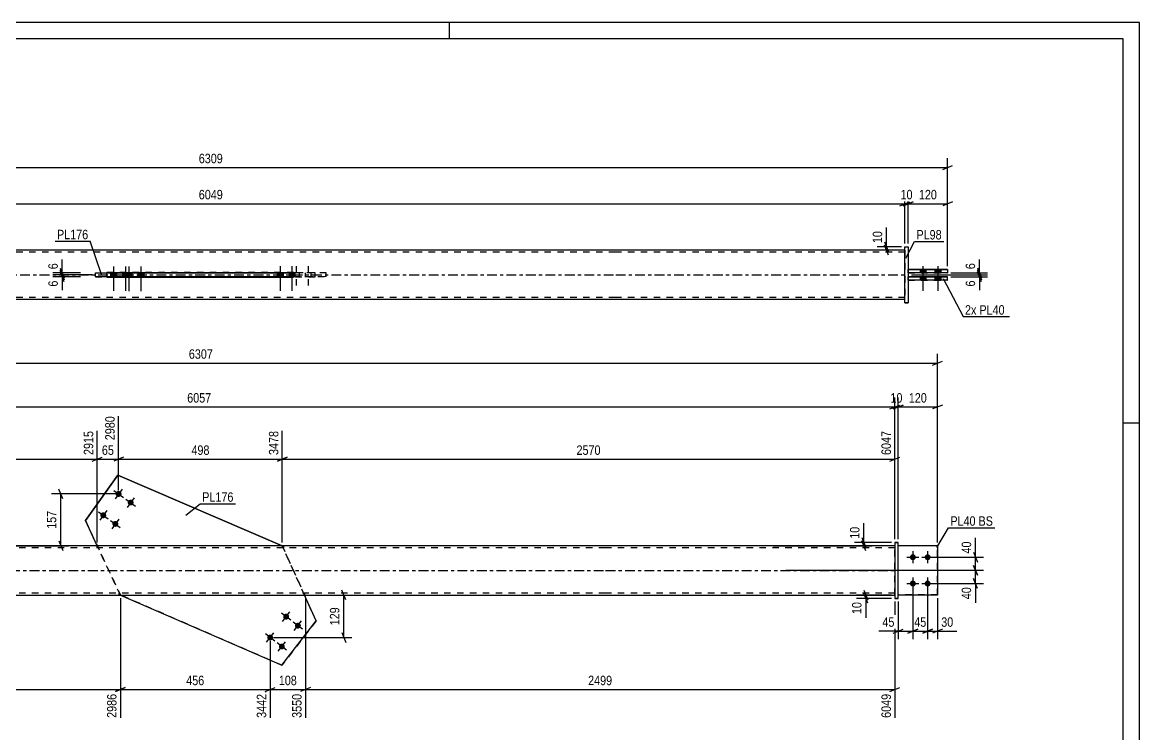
# Model space of a CAD drawing. Header units: millimetres. Extents: x 0 to 594, y 0 to 420.
# Drawn here: x 254 to 594, y 203.5 to 420 of the extents above; entities that cross this region are included whole.
import ezdxf

# ---------------------------------------------------------------- set-up
doc = ezdxf.new("R2010")
doc.units = ezdxf.units.MM
doc.linetypes.add('DXK_LINE_DOT2', pattern=[3.9198, 1.9599, -1.9599])
doc.linetypes.add('DXK_LINE_DOT3', pattern=[5.9187, 2.979, -0.9799, 0.9799, -0.9799])
doc.styles.add('Arial Narrow', font='ARIALN.TTF', dxfattribs={"height": 0.2})

# ---------------------------------------------------------------- blocks, each defined once
blk = doc.blocks.new('Unknown-580570462-1163')
at = {"color": 5, "linetype": 'Continuous'}
for p, q in [((594, 420), (0, 420)), ((384, 415), (384, 420)), ((594, 0), (594, 420)), ((589, 415), (5, 415)), ((589, 5), (589, 415)), ((594, 298), (589, 298))]:
    blk.add_line(p, q, dxfattribs=at)
blk = doc.blocks.new('Part-580570462-1994 - 1977')
at = {"color": 2, "linetype": 'Continuous'}
for p, q in [((532.5, 260.73), (520.5, 260.73)), ((532.5, 260.73), (520.5, 260.73)), ((532.5, 260.73), (532.5, 245.73)), ((532.5, 245.73), (520.5, 245.73))]:
    blk.add_line(p, q, dxfattribs=at)
at = {"color": 7, "linetype": 'DXK_LINE_DOT2'}
for p, q in [((520.5, 260.73), (520.5, 260.73)), ((520.5, 245.73), (520.5, 260.73)), ((532.5, 260.73), (532.5, 260.73)), ((532.5, 260.73), (532.5, 260.73)), ((532.5, 245.73), (520.5, 245.73))]:
    blk.add_line(p, q, dxfattribs=at)
blk = doc.blocks.new('Part-580570462-2000 - 1977')
at = {"color": 2, "linetype": 'Continuous'}
for p, q in [((519.5, 261.72), (519.5, 261.75)), ((519.5, 261.75), (519.5, 244.72)), ((519.5, 261.75), (520.5, 261.75)), ((520.5, 261.72), (519.5, 261.72)), ((520.5, 244.72), (520.5, 261.75)), ((519.5, 244.72), (520.5, 244.72))]:
    blk.add_line(p, q, dxfattribs=at)
at = {"color": 7, "linetype": 'DXK_LINE_DOT2'}
blk.add_line((519.5, 244.75), (520.5, 244.75), dxfattribs=at)
blk = doc.blocks.new('Part-580570462-1989 - 1977')
at = {"color": 2, "linetype": 'Continuous'}
for p, q in [((431.4, 260.73), (185.22, 260.73)), ((519.5, 260.73), (431.5, 260.73)), ((185.22, 245.73), (431.4, 245.73)), ((431.5, 245.73), (519.5, 245.73))]:
    blk.add_line(p, q, dxfattribs=at)
at = {"color": 7, "linetype": 'DXK_LINE_DOT2'}
for p, q in [((431.4, 260.13), (185.22, 260.13)), ((276.71, 260.73), (276.71, 260.13)), ((333.51, 260.73), (333.51, 260.13)), ((519.5, 260.13), (431.5, 260.13)), ((519.5, 245.73), (519.5, 260.73)), ((431.4, 246.33), (185.22, 246.33)), ((283.49, 245.73), (283.49, 246.33)), ((339.96, 245.73), (339.96, 246.33)), ((519.5, 246.33), (431.5, 246.33))]:
    blk.add_line(p, q, dxfattribs=at)
at = {"color": 7, "linetype": 'DXK_LINE_DOT3'}
for p, q in [((185.22, 253.23), (431.4, 253.23)), ((431.5, 253.23), (519.5, 253.23))]:
    blk.add_line(p, q, dxfattribs=at)
blk = doc.blocks.new('Part-580570462-1999 - 1977')
at = {"color": 2, "linetype": 'Continuous'}
for q in [(520.5, 260.74), (520.5, 260.74), (532.5, 260.73)]:
    blk.add_line((532.5, 260.74), q, dxfattribs=at)
at = {"color": 7, "linetype": 'DXK_LINE_DOT2'}
for p, q in [((520.5, 260.74), (520.5, 260.74)), ((520.5, 245.74), (520.5, 260.74)), ((532.5, 260.74), (532.5, 260.74)), ((532.5, 245.74), (532.5, 260.74)), ((532.5, 245.74), (520.5, 245.74)), ((532.5, 245.74), (520.5, 245.74))]:
    blk.add_line(p, q, dxfattribs=at)
blk = doc.blocks.new('Part-580570462-2016 - 1977')
at = {"color": 2, "linetype": 'Continuous'}
for p, q in [((283.12, 282.19), (273.22, 268.37)), ((273.22, 268.37), (283.12, 282.19)), ((333.13, 260.73), (283.12, 282.19)), ((283.12, 282.19), (283.12, 282.19)), ((283.12, 282.19), (333.14, 260.74)), ((276.81, 260.73), (273.22, 268.37)), ((283.87, 245.73), (333.03, 224.36)), ((343.4, 237.83), (339.86, 245.73)), ((333.03, 224.36), (343.4, 237.83))]:
    blk.add_line(p, q, dxfattribs=at)
at = {"color": 7, "linetype": 'DXK_LINE_DOT2'}
for p, q in [((273.22, 268.37), (273.22, 268.37)), ((273.22, 268.37), (283.87, 245.74)), ((283.87, 245.73), (276.81, 260.73)), ((333.14, 260.73), (333.13, 260.73)), ((333.14, 260.73), (333.14, 260.74)), ((333.14, 260.74), (343.4, 237.83)), ((339.86, 245.73), (333.14, 260.73)), ((283.87, 245.73), (283.87, 245.74)), ((333.03, 224.36), (283.87, 245.74)), ((343.4, 237.83), (333.03, 224.36)), ((343.4, 237.83), (343.4, 237.83)), ((333.03, 224.36), (333.03, 224.36))]:
    blk.add_line(p, q, dxfattribs=at)
blk = doc.blocks.new('Bolt-580570462-2017 - 1977')
at = {"linetype": 'Continuous'}
for points in [[(525, 258.13), (525.19, 258.11), (525.37, 258.05), (525.53, 257.96), (525.67, 257.83), (525.78, 257.68), (525.86, 257.51), (525.9, 257.33), (525.9, 257.14), (525.86, 256.95), (525.78, 256.78), (525.67, 256.63), (525.53, 256.5), (525.37, 256.41), (525.19, 256.35), (525, 256.33), (524.82, 256.35), (524.64, 256.41), (524.47, 256.5), (524.33, 256.63), (524.22, 256.78), (524.15, 256.95), (524.11, 257.14), (524.11, 257.33), (524.15, 257.51), (524.22, 257.68), (524.33, 257.83), (524.47, 257.96), (524.64, 258.05), (524.82, 258.11)], [(529.5, 258.13), (529.69, 258.11), (529.87, 258.05), (530.03, 257.96), (530.17, 257.83), (530.28, 257.68), (530.36, 257.51), (530.4, 257.33), (530.4, 257.14), (530.36, 256.95), (530.28, 256.78), (530.17, 256.63), (530.03, 256.5), (529.87, 256.41), (529.69, 256.35), (529.5, 256.33), (529.32, 256.35), (529.14, 256.41), (528.97, 256.5), (528.83, 256.63), (528.72, 256.78), (528.65, 256.95), (528.61, 257.14), (528.61, 257.33), (528.65, 257.51), (528.72, 257.68), (528.83, 257.83), (528.97, 257.96), (529.14, 258.05), (529.32, 258.11)], [(525, 250.13), (525.19, 250.11), (525.37, 250.05), (525.53, 249.96), (525.67, 249.83), (525.78, 249.68), (525.86, 249.51), (525.9, 249.33), (525.9, 249.14), (525.86, 248.95), (525.78, 248.78), (525.67, 248.63), (525.53, 248.5), (525.37, 248.41), (525.19, 248.35), (525, 248.33), (524.82, 248.35), (524.64, 248.41), (524.47, 248.5), (524.33, 248.63), (524.22, 248.78), (524.15, 248.95), (524.11, 249.14), (524.11, 249.33), (524.15, 249.51), (524.22, 249.68), (524.33, 249.83), (524.47, 249.96), (524.64, 250.05), (524.82, 250.11)], [(529.5, 250.13), (529.69, 250.11), (529.87, 250.05), (530.03, 249.96), (530.17, 249.83), (530.28, 249.68), (530.36, 249.51), (530.4, 249.33), (530.4, 249.14), (530.36, 248.95), (530.28, 248.78), (530.17, 248.63), (530.03, 248.5), (529.87, 248.41), (529.69, 248.35), (529.5, 248.33), (529.32, 248.35), (529.14, 248.41), (528.97, 248.5), (528.83, 248.63), (528.72, 248.78), (528.65, 248.95), (528.61, 249.14), (528.61, 249.33), (528.65, 249.51), (528.72, 249.68), (528.83, 249.83), (528.97, 249.96), (529.14, 250.05), (529.32, 250.11)]]:
    blk.add_hatch(color=1, dxfattribs=at).paths.add_polyline_path(points)
at = {"color": 1, "linetype": 'Continuous'}
for p, q in [((525, 259.03), (525, 255.43)), ((529.5, 259.03), (529.5, 255.43)), ((523.2, 257.23), (526.8, 257.23)), ((527.7, 257.23), (531.3, 257.23)), ((523.2, 249.23), (526.8, 249.23)), ((525, 251.03), (525, 247.43)), ((527.7, 249.23), (531.3, 249.23)), ((529.5, 251.03), (529.5, 247.43))]:
    blk.add_line(p, q, dxfattribs=at)
blk = doc.blocks.new('Bolt-580570462-2019 - 1977')
at = {"linetype": 'Continuous'}
for points in [[(283.34, 277.39), (283.53, 277.37), (283.71, 277.31), (283.87, 277.22), (284.01, 277.09), (284.12, 276.94), (284.2, 276.77), (284.24, 276.59), (284.24, 276.4), (284.2, 276.21), (284.12, 276.04), (284.01, 275.89), (283.87, 275.76), (283.71, 275.67), (283.53, 275.61), (283.34, 275.59), (283.15, 275.61), (282.97, 275.67), (282.81, 275.76), (282.67, 275.89), (282.56, 276.04), (282.48, 276.21), (282.45, 276.4), (282.45, 276.59), (282.48, 276.77), (282.56, 276.94), (282.67, 277.09), (282.81, 277.22), (282.97, 277.31), (283.15, 277.37)], [(287, 274.77), (287.19, 274.75), (287.36, 274.69), (287.53, 274.6), (287.67, 274.47), (287.78, 274.32), (287.85, 274.15), (287.89, 273.97), (287.89, 273.78), (287.85, 273.59), (287.78, 273.42), (287.67, 273.27), (287.53, 273.14), (287.36, 273.05), (287.19, 272.99), (287, 272.97), (286.81, 272.99), (286.63, 273.05), (286.47, 273.14), (286.33, 273.27), (286.22, 273.42), (286.14, 273.59), (286.1, 273.78), (286.1, 273.97), (286.14, 274.15), (286.22, 274.32), (286.33, 274.47), (286.47, 274.6), (286.63, 274.69), (286.81, 274.75)], [(278.68, 270.89), (278.87, 270.87), (279.05, 270.81), (279.21, 270.72), (279.35, 270.59), (279.46, 270.44), (279.54, 270.27), (279.58, 270.08), (279.58, 269.9), (279.54, 269.71), (279.46, 269.54), (279.35, 269.39), (279.21, 269.26), (279.05, 269.17), (278.87, 269.11), (278.68, 269.09), (278.49, 269.11), (278.32, 269.17), (278.15, 269.26), (278.01, 269.39), (277.9, 269.54), (277.83, 269.71), (277.79, 269.9), (277.79, 270.08), (277.83, 270.27), (277.9, 270.44), (278.01, 270.59), (278.15, 270.72), (278.32, 270.81), (278.49, 270.87)], [(282.34, 268.27), (282.53, 268.25), (282.71, 268.19), (282.87, 268.1), (283.01, 267.97), (283.12, 267.82), (283.2, 267.65), (283.23, 267.46), (283.23, 267.27), (283.2, 267.09), (283.12, 266.92), (283.01, 266.77), (282.87, 266.64), (282.71, 266.55), (282.53, 266.49), (282.34, 266.47), (282.15, 266.49), (281.97, 266.55), (281.81, 266.64), (281.67, 266.77), (281.56, 266.92), (281.48, 267.09), (281.44, 267.27), (281.44, 267.46), (281.48, 267.65), (281.56, 267.82), (281.67, 267.97), (281.81, 268.1), (281.97, 268.19), (282.15, 268.25)]]:
    blk.add_hatch(color=1, dxfattribs=at).paths.add_polyline_path(points)
at = {"color": 1, "linetype": 'Continuous'}
for p, q in [((281.88, 277.54), (284.8, 275.45)), ((284.39, 277.96), (282.29, 275.03)), ((285.54, 274.92), (288.46, 272.82)), ((288.05, 275.34), (285.95, 272.41)), ((277.22, 271.04), (280.14, 268.94)), ((279.73, 271.45), (277.63, 268.53)), ((283.39, 268.83), (281.29, 265.91)), ((280.88, 268.42), (283.8, 266.32))]:
    blk.add_line(p, q, dxfattribs=at)
blk = doc.blocks.new('Bolt-580570462-2020 - 1977')
at = {"linetype": 'Continuous'}
for points in [[(334.32, 240.05), (334.51, 240.03), (334.68, 239.97), (334.85, 239.87), (334.99, 239.75), (335.1, 239.6), (335.17, 239.42), (335.21, 239.24), (335.21, 239.05), (335.17, 238.87), (335.1, 238.7), (334.99, 238.54), (334.85, 238.42), (334.68, 238.32), (334.51, 238.26), (334.32, 238.25), (334.13, 238.26), (333.95, 238.32), (333.79, 238.42), (333.65, 238.54), (333.54, 238.7), (333.46, 238.87), (333.42, 239.05), (333.42, 239.24), (333.46, 239.42), (333.54, 239.6), (333.65, 239.75), (333.79, 239.87), (333.95, 239.97), (334.13, 240.03)], [(337.88, 237.3), (338.07, 237.28), (338.25, 237.22), (338.41, 237.13), (338.55, 237), (338.66, 236.85), (338.74, 236.68), (338.78, 236.49), (338.78, 236.31), (338.74, 236.12), (338.66, 235.95), (338.55, 235.8), (338.41, 235.67), (338.25, 235.58), (338.07, 235.52), (337.88, 235.5), (337.7, 235.52), (337.52, 235.58), (337.35, 235.67), (337.21, 235.8), (337.1, 235.95), (337.03, 236.12), (336.99, 236.31), (336.99, 236.49), (337.03, 236.68), (337.1, 236.85), (337.21, 237), (337.35, 237.13), (337.52, 237.22), (337.7, 237.28)], [(329.44, 233.71), (329.62, 233.69), (329.8, 233.63), (329.97, 233.53), (330.11, 233.41), (330.22, 233.26), (330.29, 233.08), (330.33, 232.9), (330.33, 232.71), (330.29, 232.53), (330.22, 232.36), (330.11, 232.2), (329.97, 232.08), (329.8, 231.98), (329.62, 231.93), (329.44, 231.91), (329.25, 231.93), (329.07, 231.98), (328.91, 232.08), (328.77, 232.2), (328.66, 232.36), (328.58, 232.53), (328.54, 232.71), (328.54, 232.9), (328.58, 233.08), (328.66, 233.26), (328.77, 233.41), (328.91, 233.53), (329.07, 233.63), (329.25, 233.69)], [(333, 230.96), (333.19, 230.94), (333.37, 230.88), (333.53, 230.79), (333.67, 230.66), (333.78, 230.51), (333.86, 230.34), (333.9, 230.15), (333.9, 229.97), (333.86, 229.78), (333.78, 229.61), (333.67, 229.46), (333.53, 229.33), (333.37, 229.24), (333.19, 229.18), (333, 229.16), (332.82, 229.18), (332.64, 229.24), (332.47, 229.33), (332.33, 229.46), (332.22, 229.61), (332.15, 229.78), (332.11, 229.97), (332.11, 230.15), (332.15, 230.34), (332.22, 230.51), (332.33, 230.66), (332.47, 230.79), (332.64, 230.88), (332.82, 230.94)]]:
    blk.add_hatch(color=1, dxfattribs=at).paths.add_polyline_path(points)
at = {"color": 1, "linetype": 'Continuous'}
for p, q in [((335.74, 238.05), (332.89, 240.24)), ((333.22, 237.72), (335.42, 240.57)), ((339.31, 235.3), (336.46, 237.5)), ((336.79, 234.97), (338.98, 237.83)), ((330.86, 231.71), (328.01, 233.91)), ((328.34, 231.38), (330.54, 234.23)), ((331.91, 228.64), (334.1, 231.49)), ((334.43, 228.96), (331.58, 231.16))]:
    blk.add_line(p, q, dxfattribs=at)
blk = doc.blocks.new('Part-580570462-1474 - 1403')
at = {"color": 2, "linetype": 'Continuous'}
for p, q in [((522.58, 351.7), (522.58, 351.66)), ((522.58, 351.66), (522.58, 351.7)), ((522.58, 351.7), (523.58, 351.7)), ((522.58, 334.66), (522.58, 351.66)), ((522.58, 351.66), (523.58, 351.66)), ((523.58, 351.66), (523.58, 351.7)), ((523.58, 351.7), (523.58, 351.66)), ((523.58, 351.66), (523.58, 334.66)), ((522.58, 334.66), (523.58, 334.66))]:
    blk.add_line(p, q, dxfattribs=at)
at = {"color": 7, "linetype": 'DXK_LINE_DOT2'}
for p, q in [((522.58, 334.7), (523.58, 334.7)), ((523.58, 334.7), (523.58, 334.66))]:
    blk.add_line(p, q, dxfattribs=at)
blk = doc.blocks.new('Part-580570462-1459 - 1403')
at = {"color": 2, "linetype": 'Continuous'}
for p, q in [((535.58, 344.79), (523.58, 344.79)), ((523.58, 344.76), (535.58, 344.76)), ((535.58, 343.76), (523.58, 343.76)), ((535.58, 344.79), (535.58, 343.76))]:
    blk.add_line(p, q, dxfattribs=at)
at = {"color": 7, "linetype": 'DXK_LINE_DOT2'}
for p, q in [((523.58, 343.76), (523.58, 344.79)), ((523.58, 343.79), (535.58, 343.79))]:
    blk.add_line(p, q, dxfattribs=at)
blk = doc.blocks.new('Part-580570462-1443 - 1403')
at = {"color": 2, "linetype": 'Continuous'}
for p, q in [((434.48, 350.68), (188.29, 350.68)), ((522.58, 350.68), (434.58, 350.68)), ((279.78, 343.86), (336.58, 343.86)), ((279.78, 343.86), (279.78, 343.74)), ((286.56, 343.72), (286.56, 343.86)), ((336.58, 343.86), (336.58, 342.46)), ((279.78, 342.46), (279.78, 342.54)), ((279.78, 342.46), (336.58, 342.46)), ((279.78, 342.46), (336.58, 342.46)), ((286.56, 342.49), (286.56, 342.52)), ((336.58, 342.49), (286.56, 342.49)), ((336.58, 342.49), (286.56, 342.49)), ((434.48, 335.68), (188.29, 335.68)), ((522.58, 335.68), (434.58, 335.68))]:
    blk.add_line(p, q, dxfattribs=at)
at = {"color": 7, "linetype": 'DXK_LINE_DOT2'}
for p, q in [((522.58, 350.68), (522.58, 335.68)), ((434.48, 350.08), (188.29, 350.08)), ((522.58, 350.08), (434.58, 350.08)), ((279.78, 343.86), (279.78, 343.86)), ((336.58, 343.86), (279.78, 343.86)), ((279.78, 343.86), (279.78, 343.86)), ((279.78, 342.46), (279.78, 343.74)), ((286.56, 343.86), (286.56, 343.89)), ((286.56, 343.89), (286.56, 343.86)), ((286.56, 343.89), (343.03, 343.89)), ((286.56, 343.89), (286.56, 343.89)), ((286.56, 343.89), (343.03, 343.89)), ((286.56, 343.89), (286.56, 343.89)), ((286.56, 342.49), (286.56, 343.72)), ((336.58, 343.86), (336.58, 343.86)), ((336.58, 343.86), (336.58, 343.86)), ((343.03, 343.89), (343.03, 342.49)), ((343.03, 342.49), (336.58, 342.49)), ((343.03, 342.49), (336.58, 342.49)), ((434.48, 336.28), (188.29, 336.28)), ((522.58, 336.28), (434.58, 336.28))]:
    blk.add_line(p, q, dxfattribs=at)
at = {"color": 7, "linetype": 'DXK_LINE_DOT3'}
for p, q in [((188.29, 343.18), (434.48, 343.18)), ((434.58, 343.18), (522.58, 343.18))]:
    blk.add_line(p, q, dxfattribs=at)
blk = doc.blocks.new('Bolt-580570462-1411 - 1403')
at = {"linetype": 'Continuous'}
for points in [[(331.61, 342.62), (333.41, 342.62), (333.41, 343.82), (331.61, 343.82)], [(335.18, 342.62), (336.98, 342.63), (336.98, 343.83), (335.18, 343.82)]]:
    blk.add_hatch(color=1, dxfattribs=at).paths.add_polyline_path(points)
at = {"color": 1, "linetype": 'Continuous'}
for p, q in [((331.61, 343.82), (331.61, 342.62)), ((332.51, 345.82), (332.51, 338.32)), ((333.41, 343.82), (333.41, 342.62)), ((335.18, 343.82), (335.18, 342.62)), ((336.08, 345.82), (336.08, 338.32)), ((336.98, 343.83), (336.98, 342.63))]:
    blk.add_line(p, q, dxfattribs=at)
at = {"color": 1, "linetype": 'DXK_LINE_DOT2'}
for p, q in [((336.49, 343.8), (336.49, 342.6)), ((337.39, 345.81), (337.39, 338.31)), ((338.29, 343.81), (338.29, 342.61)), ((340.06, 343.81), (340.06, 342.61)), ((340.96, 345.81), (340.96, 338.31)), ((341.86, 343.81), (341.86, 342.61))]:
    blk.add_line(p, q, dxfattribs=at)
blk = doc.blocks.new('Part-580570462-1444 - 1403')
at = {"color": 2, "linetype": 'Continuous'}
for p, q in [((535.58, 342.59), (523.58, 342.59)), ((523.58, 342.56), (535.58, 342.56)), ((535.58, 341.56), (523.58, 341.56)), ((535.58, 341.56), (535.58, 342.59))]:
    blk.add_line(p, q, dxfattribs=at)
at = {"color": 7, "linetype": 'DXK_LINE_DOT2'}
for p, q in [((523.58, 341.56), (523.58, 342.59)), ((523.58, 341.59), (535.58, 341.59))]:
    blk.add_line(p, q, dxfattribs=at)
blk = doc.blocks.new('Bolt-580570462-1412 - 1403')
at = {"linetype": 'Continuous'}
for points in [[(282.66, 343.75), (280.86, 343.74), (280.86, 342.54), (282.66, 342.55)], [(286.31, 343.75), (284.51, 343.75), (284.51, 342.55), (286.31, 342.55)], [(287.31, 343.73), (285.51, 343.73), (285.51, 342.53), (287.31, 342.53)], [(290.97, 343.74), (289.17, 343.74), (289.17, 342.54), (290.97, 342.54)]]:
    blk.add_hatch(color=1, dxfattribs=at).paths.add_polyline_path(points)
at = {"color": 1, "linetype": 'Continuous'}
for p, q in [((280.86, 343.74), (280.86, 342.54)), ((281.76, 345.75), (281.76, 338.25)), ((282.66, 343.75), (282.66, 342.55)), ((284.51, 343.75), (284.51, 342.55)), ((285.41, 345.75), (285.41, 338.25)), ((285.51, 343.73), (285.51, 342.53)), ((286.31, 343.75), (286.31, 342.55)), ((286.41, 345.73), (286.41, 338.23)), ((287.31, 343.73), (287.31, 342.53)), ((289.17, 343.74), (289.17, 342.54)), ((290.07, 345.74), (290.07, 338.24)), ((290.97, 343.74), (290.97, 342.54))]:
    blk.add_line(p, q, dxfattribs=at)
blk = doc.blocks.new('Part-580570462-1520 - 1403')
at = {"color": 2, "linetype": 'Continuous'}
for p, q in [((276.29, 343.75), (286.95, 343.79)), ((276.29, 342.55), (276.29, 343.75)), ((276.29, 343.75), (286.19, 343.72)), ((286.19, 343.72), (336.21, 343.76)), ((286.19, 342.52), (286.19, 343.72)), ((336.11, 343.84), (286.95, 343.79)), ((336.58, 343.83), (336.11, 343.84)), ((336.58, 343.77), (336.21, 343.76)), ((336.21, 342.56), (336.21, 343.76)), ((286.19, 342.52), (276.29, 342.55)), ((336.21, 342.56), (286.19, 342.52)), ((336.58, 342.57), (336.21, 342.56))]:
    blk.add_line(p, q, dxfattribs=at)
at = {"color": 7, "linetype": 'DXK_LINE_DOT2'}
for p, q in [((286.95, 342.59), (286.95, 343.79)), ((336.11, 342.64), (336.11, 343.84)), ((346.48, 343.81), (336.58, 343.83)), ((346.48, 343.81), (336.58, 343.77)), ((346.48, 342.61), (346.48, 343.81)), ((276.29, 342.55), (286.95, 342.59)), ((286.95, 342.59), (336.11, 342.64)), ((336.11, 342.64), (346.48, 342.61)), ((346.48, 342.61), (336.58, 342.57))]:
    blk.add_line(p, q, dxfattribs=at)
blk = doc.blocks.new('Bolt-580570462-1521 - 1403')
at = {"linetype": 'Continuous'}
for points in [[(528.98, 344.79), (527.18, 344.79), (527.18, 343.79), (528.98, 343.79)], [(528.98, 344.77), (527.18, 344.77), (527.18, 343.77), (528.98, 343.77)], [(533.48, 344.79), (531.68, 344.79), (531.68, 343.79), (533.48, 343.79)], [(533.48, 344.77), (531.68, 344.77), (531.68, 343.77), (533.48, 343.77)], [(528.98, 342.59), (527.18, 342.59), (527.18, 341.59), (528.98, 341.59)], [(528.98, 342.57), (527.18, 342.57), (527.18, 341.57), (528.98, 341.57)], [(533.48, 342.59), (531.68, 342.59), (531.68, 341.59), (533.48, 341.59)], [(533.48, 342.57), (531.68, 342.57), (531.68, 341.57), (533.48, 341.57)]]:
    blk.add_hatch(color=1, dxfattribs=at).paths.add_polyline_path(points)
at = {"color": 1, "linetype": 'Continuous'}
for p, q in [((527.18, 344.79), (527.18, 343.79)), ((527.18, 344.77), (527.18, 343.77)), ((528.08, 345.79), (528.08, 338.29)), ((528.08, 345.77), (528.08, 338.27)), ((528.98, 344.79), (528.98, 343.79)), ((528.98, 344.77), (528.98, 343.77)), ((531.68, 344.79), (531.68, 343.79)), ((531.68, 344.77), (531.68, 343.77)), ((532.58, 345.79), (532.58, 338.29)), ((532.58, 345.77), (532.58, 338.27)), ((533.48, 344.79), (533.48, 343.79)), ((533.48, 344.77), (533.48, 343.77)), ((527.18, 342.59), (527.18, 341.59)), ((527.18, 342.57), (527.18, 341.57)), ((528.98, 342.59), (528.98, 341.59)), ((528.98, 342.57), (528.98, 341.57)), ((531.68, 342.59), (531.68, 341.59)), ((531.68, 342.57), (531.68, 341.57)), ((533.48, 342.59), (533.48, 341.59)), ((533.48, 342.57), (533.48, 341.57))]:
    blk.add_line(p, q, dxfattribs=at)
blk = doc.blocks.new('StraightDimension-580570462-5600 - 1977')
at = {"color": 7, "linetype": 'Continuous'}
for p, q in [((486.39, 253.25), (546.46, 253.25)), ((543.46, 254.75), (544.66, 251.75)), ((544.06, 249.23), (544.06, 253.25)), ((530.5, 249.23), (546.46, 249.23)), ((544.66, 247.73), (543.46, 250.73))]:
    blk.add_line(p, q, dxfattribs=at)
at = {"color": 0}
blk.add_wipeout([(543.31, 248.71), (539.11, 248.71), (539.11, 243.85), (543.31, 243.85)], dxfattribs=at)
at = {"color": 7, "linetype": 'Continuous'}
blk.add_line((544.06, 249.23), (544.06, 243.33), dxfattribs=at)
blk.add_line((544.06, 249.23), (544.06, 243.33), dxfattribs=at)
at = {"color": 3, "style": 'Arial Narrow'}
blk.add_text('40', height=2.863, rotation=90.0002, dxfattribs=at).set_placement((542.71, 244.45))
blk = doc.blocks.new('StraightDimension-580570462-5695 - 1977')
at = {"color": 7, "linetype": 'Continuous'}
for p, q in [((518, 302.35), (521, 303.55)), ((522, 303.55), (519, 302.35)), ((519.5, 262.72), (519.5, 305.8)), ((519.5, 302.95), (520.5, 302.95)), ((520.5, 262.72), (520.5, 305.8))]:
    blk.add_line(p, q, dxfattribs=at)
at = {"color": 0}
blk.add_wipeout([(522.43, 303.7), (522.43, 307.9), (517.57, 307.9), (517.57, 303.7)], dxfattribs=at)
at = {"color": 3, "style": 'Arial Narrow'}
blk.add_text('10', height=2.863, dxfattribs=at).set_placement((518.17, 304.3))
blk = doc.blocks.new('StraightDimension-580570462-8918 - 1977')
at = {"color": 7, "linetype": 'Continuous'}
for p, q in [((283.34, 277.5), (283.34, 300.15)), ((276.81, 261.73), (276.81, 295.65)), ((275.31, 286.44), (278.31, 287.64)), ((276.81, 287.04), (283.34, 287.04)), ((284.84, 287.64), (281.84, 286.44))]:
    blk.add_line(p, q, dxfattribs=at)
at = {"color": 0}
blk.add_wipeout([(282.5, 287.79), (282.5, 291.99), (277.65, 291.99), (277.65, 287.79)], dxfattribs=at)
at = {"color": 0, "linetype": 'Continuous'}
blk.add_wipeout([(282.74, 300.75), (278.54, 300.75), (278.54, 292.24), (282.74, 292.24)], dxfattribs=at)
at = {"color": 3, "linetype": 'Continuous', "style": 'Arial Narrow'}
blk.add_text('2980', height=2.863, rotation=90.0002, dxfattribs=at).set_placement((282.14, 292.84))
at = {"color": 3, "style": 'Arial Narrow'}
blk.add_text('65', height=2.863, dxfattribs=at).set_placement((278.25, 288.39))
blk = doc.blocks.new('StraightDimension-580570462-5630 - 1977')
at = {"color": 7, "linetype": 'Continuous'}
for p, q in [((518.5, 245.73), (507.85, 245.73)), ((510.1, 247.23), (511.3, 244.23)), ((511.3, 243.22), (510.1, 246.22)), ((510.7, 244.72), (510.7, 245.73)), ((518.5, 244.72), (507.85, 244.72))]:
    blk.add_line(p, q, dxfattribs=at)
at = {"color": 0}
blk.add_wipeout([(509.95, 244.19), (505.75, 244.19), (505.75, 239.34), (509.95, 239.34)], dxfattribs=at)
at = {"color": 7, "linetype": 'Continuous'}
blk.add_line((510.7, 244.72), (510.7, 238.81), dxfattribs=at)
blk.add_line((510.7, 244.72), (510.7, 238.81), dxfattribs=at)
at = {"color": 3, "style": 'Arial Narrow'}
blk.add_text('10', height=2.863, rotation=90.0002, dxfattribs=at).set_placement((509.35, 239.94))
blk = doc.blocks.new('StraightDimension-580570462-5566 - 1977')
at = {"color": 7, "linetype": 'Continuous'}
for p, q in [((525, 248.23), (525, 232.33)), ((529.5, 248.23), (529.5, 232.33)), ((523.5, 234.13), (526.5, 235.33)), ((525, 234.73), (529.5, 234.73)), ((531, 235.33), (528, 234.13))]:
    blk.add_line(p, q, dxfattribs=at)
at = {"color": 0}
blk.add_wipeout([(529.68, 235.48), (529.68, 239.68), (524.82, 239.68), (524.82, 235.48)], dxfattribs=at)
at = {"color": 3, "style": 'Arial Narrow'}
blk.add_text('45', height=2.863, dxfattribs=at).set_placement((525.42, 236.08))
blk = doc.blocks.new('StraightDimension-580570462-5526 - 1977')
at = {"color": 7, "linetype": 'Continuous'}
for p, q in [((283.87, 244.73), (283.87, 208.35)), ((329.44, 231.81), (329.44, 208.35)), ((285.37, 217.56), (282.37, 216.36)), ((283.87, 216.96), (329.44, 216.96)), ((327.94, 216.36), (330.94, 217.56))]:
    blk.add_line(p, q, dxfattribs=at)
at = {"color": 0}
blk.add_wipeout([(310, 217.71), (310, 221.91), (303.31, 221.91), (303.31, 217.71)], dxfattribs=at)
at = {"color": 0, "linetype": 'Continuous'}
blk.add_wipeout([(328.84, 216.26), (324.64, 216.26), (324.64, 207.75), (328.84, 207.75)], dxfattribs=at)
at = {"color": 3, "style": 'Arial Narrow'}
blk.add_text('456', height=2.863, dxfattribs=at).set_placement((303.91, 218.31))
at = {"color": 3, "linetype": 'Continuous', "style": 'Arial Narrow'}
blk.add_text('3442', height=2.863, rotation=90.0002, dxfattribs=at).set_placement((328.24, 208.35))
blk = doc.blocks.new('StraightDimension-580570462-8917 - 1977')
at = {"color": 7, "linetype": 'Continuous'}
for p, q in [((283.34, 277.5), (283.34, 300.15)), ((333.14, 261.73), (333.14, 295.65)), ((284.84, 287.64), (281.84, 286.44)), ((283.34, 287.04), (333.14, 287.04)), ((331.64, 286.44), (334.64, 287.64))]:
    blk.add_line(p, q, dxfattribs=at)
at = {"color": 0, "linetype": 'Continuous'}
blk.add_wipeout([(332.54, 296.25), (328.34, 296.25), (328.34, 287.74), (332.54, 287.74)], dxfattribs=at)
at = {"color": 0}
blk.add_wipeout([(311.58, 287.79), (311.58, 291.99), (304.9, 291.99), (304.9, 287.79)], dxfattribs=at)
at = {"color": 3, "linetype": 'Continuous', "style": 'Arial Narrow'}
blk.add_text('3478', height=2.863, rotation=90.0002, dxfattribs=at).set_placement((331.94, 288.34))
at = {"color": 3, "style": 'Arial Narrow'}
blk.add_text('498', height=2.863, dxfattribs=at).set_placement((305.5, 288.39))
blk = doc.blocks.new('StraightDimension-580570462-5696 - 1977')
at = {"color": 7, "linetype": 'Continuous'}
for p, q in [((96.22, 302.95), (519.5, 302.95)), ((518, 302.35), (521, 303.55)), ((519.5, 262.72), (519.5, 305.8))]:
    blk.add_line(p, q, dxfattribs=at)
at = {"color": 0}
blk.add_wipeout([(312.12, 303.7), (312.12, 307.9), (303.61, 307.9), (303.61, 303.7)], dxfattribs=at)
at = {"color": 3, "style": 'Arial Narrow'}
blk.add_text('6057', height=2.863, dxfattribs=at).set_placement((304.21, 304.3))
blk = doc.blocks.new('StraightDimension-580570462-4877 - 1977')
at = {"color": 7, "linetype": 'Continuous'}
for p, q in [((509.49, 263.22), (510.69, 260.22)), ((510.69, 259.23), (509.49, 262.23)), ((482.52, 260.73), (512.49, 260.73)), ((518.5, 261.72), (507.24, 261.72)), ((510.09, 260.73), (510.09, 261.72))]:
    blk.add_line(p, q, dxfattribs=at)
at = {"color": 0}
blk.add_wipeout([(509.34, 267.1), (505.14, 267.1), (505.14, 262.24), (509.34, 262.24)], dxfattribs=at)
at = {"color": 7, "linetype": 'Continuous'}
blk.add_line((510.09, 261.72), (510.09, 267.62), dxfattribs=at)
blk.add_line((510.09, 261.72), (510.09, 267.62), dxfattribs=at)
at = {"color": 3, "style": 'Arial Narrow'}
blk.add_text('10', height=2.863, rotation=90.0002, dxfattribs=at).set_placement((508.74, 262.84))
blk = doc.blocks.new('StraightDimension-580570462-4879 - 1977')
at = {"color": 7, "linetype": 'Continuous'}
for p, q in [((282.34, 276.49), (262.87, 276.49)), ((266.32, 274.99), (265.12, 277.99)), ((265.72, 260.75), (265.72, 276.49)), ((265.12, 262.25), (266.32, 259.25)), ((186.2, 260.75), (268.12, 260.75))]:
    blk.add_line(p, q, dxfattribs=at)
at = {"color": 0}
blk.add_wipeout([(264.97, 271.96), (260.77, 271.96), (260.77, 265.28), (264.97, 265.28)], dxfattribs=at)
at = {"color": 3, "style": 'Arial Narrow'}
blk.add_text('157', height=2.863, rotation=90.0002, dxfattribs=at).set_placement((264.37, 265.88))
blk = doc.blocks.new('StraightDimension-580570462-5714 - 1977')
at = {"color": 7, "linetype": 'Continuous'}
for p, q in [((84.22, 316.29), (532.5, 316.29)), ((531, 315.69), (534, 316.89)), ((532.5, 261.74), (532.5, 319.14))]:
    blk.add_line(p, q, dxfattribs=at)
at = {"color": 0}
blk.add_wipeout([(312.62, 317.04), (312.62, 321.24), (304.11, 321.24), (304.11, 317.04)], dxfattribs=at)
at = {"color": 3, "style": 'Arial Narrow'}
blk.add_text('6307', height=2.863, dxfattribs=at).set_placement((304.71, 317.64))
blk = doc.blocks.new('StraightDimension-580570462-5527 - 1977')
at = {"color": 7, "linetype": 'Continuous'}
for p, q in [((97.12, 243.72), (97.12, 213.83)), ((283.87, 244.73), (283.87, 208.35)), ((98.62, 217.56), (95.62, 216.36)), ((97.12, 216.96), (283.87, 216.96)), ((282.37, 216.36), (285.37, 217.56))]:
    blk.add_line(p, q, dxfattribs=at)
at = {"color": 0}
blk.add_wipeout([(194.75, 217.71), (194.75, 221.91), (186.24, 221.91), (186.24, 217.71)], dxfattribs=at)
at = {"color": 0, "linetype": 'Continuous'}
for points in [[(96.52, 216.26), (92.32, 216.26), (92.32, 213.23), (96.52, 213.23)], [(283.27, 216.26), (279.07, 216.26), (279.07, 207.75), (283.27, 207.75)]]:
    blk.add_wipeout(points, dxfattribs=at)
at = {"color": 3, "style": 'Arial Narrow'}
blk.add_text('2986', height=2.863, dxfattribs=at).set_placement((186.84, 218.31))
at = {"color": 3, "linetype": 'Continuous', "style": 'Arial Narrow'}
for s, height, p in [('0', 2.86, (95.92, 213.83)), ('2986', 2.863, (282.67, 208.35))]:
    blk.add_text(s, height=height, rotation=90.0002, dxfattribs=at).set_placement(p)
blk = doc.blocks.new('StraightDimension-580570462-5524 - 1977')
at = {"color": 7, "linetype": 'Continuous'}
for p, q in [((340.2, 244.73), (340.2, 208.35)), ((519.5, 243.72), (519.5, 208.35)), ((341.7, 217.56), (338.7, 216.36)), ((340.2, 216.96), (519.5, 216.96)), ((518, 216.36), (521, 217.56))]:
    blk.add_line(p, q, dxfattribs=at)
at = {"color": 0}
blk.add_wipeout([(434.11, 217.71), (434.11, 221.91), (425.59, 221.91), (425.59, 217.71)], dxfattribs=at)
at = {"color": 0, "linetype": 'Continuous'}
blk.add_wipeout([(518.9, 216.26), (514.7, 216.26), (514.7, 207.75), (518.9, 207.75)], dxfattribs=at)
at = {"color": 3, "style": 'Arial Narrow'}
blk.add_text('2499', height=2.863, dxfattribs=at).set_placement((426.19, 218.31))
at = {"color": 3, "linetype": 'Continuous', "style": 'Arial Narrow'}
blk.add_text('6049', height=2.863, rotation=90.0002, dxfattribs=at).set_placement((518.3, 208.35))
blk = doc.blocks.new('StraightDimension-580570462-5525 - 1977')
at = {"color": 7, "linetype": 'Continuous'}
for p, q in [((340.2, 244.73), (340.2, 208.35)), ((329.44, 231.81), (329.44, 208.35)), ((327.94, 216.36), (330.94, 217.56)), ((329.44, 216.96), (340.2, 216.96)), ((341.7, 217.56), (338.7, 216.36))]:
    blk.add_line(p, q, dxfattribs=at)
at = {"color": 0}
blk.add_wipeout([(338.16, 217.71), (338.16, 221.91), (331.48, 221.91), (331.48, 217.71)], dxfattribs=at)
at = {"color": 3, "style": 'Arial Narrow'}
blk.add_text('108', height=2.863, dxfattribs=at).set_placement((332.08, 218.31))
at = {"color": 0, "linetype": 'Continuous'}
blk.add_wipeout([(339.6, 216.26), (335.4, 216.26), (335.4, 207.75), (339.6, 207.75)], dxfattribs=at)
at = {"color": 3, "linetype": 'Continuous', "style": 'Arial Narrow'}
blk.add_text('3550', height=2.863, rotation=90.0002, dxfattribs=at).set_placement((339, 208.35))
blk = doc.blocks.new('StraightDimension-580570462-5565 - 1977')
at = {"color": 7, "linetype": 'Continuous'}
for p, q in [((529.5, 248.23), (529.5, 232.33)), ((532.5, 244.73), (532.5, 232.33)), ((528, 234.13), (531, 235.33)), ((529.5, 234.73), (532.5, 234.73)), ((534, 235.33), (531, 234.13))]:
    blk.add_line(p, q, dxfattribs=at)
at = {"color": 0}
blk.add_wipeout([(537.88, 235.48), (537.88, 239.68), (533.03, 239.68), (533.03, 235.48)], dxfattribs=at)
at = {"color": 7, "linetype": 'Continuous'}
blk.add_line((532.5, 234.73), (538.41, 234.73), dxfattribs=at)
blk.add_line((532.5, 234.73), (538.41, 234.73), dxfattribs=at)
at = {"color": 3, "style": 'Arial Narrow'}
blk.add_text('30', height=2.863, dxfattribs=at).set_placement((533.63, 236.08))
blk = doc.blocks.new('StraightDimension-580570462-5567 - 1977')
at = {"color": 7, "linetype": 'Continuous'}
for p, q in [((525, 248.23), (525, 232.33)), ((520.5, 243.72), (520.5, 232.33)), ((519, 234.13), (522, 235.33)), ((520.5, 234.73), (525, 234.73)), ((526.5, 235.33), (523.5, 234.13))]:
    blk.add_line(p, q, dxfattribs=at)
at = {"color": 0}
blk.add_wipeout([(519.98, 235.48), (519.98, 239.68), (515.12, 239.68), (515.12, 235.48)], dxfattribs=at)
at = {"color": 7, "linetype": 'Continuous'}
blk.add_line((520.5, 234.73), (514.6, 234.73), dxfattribs=at)
blk.add_line((520.5, 234.73), (514.6, 234.73), dxfattribs=at)
at = {"color": 3, "style": 'Arial Narrow'}
blk.add_text('45', height=2.863, dxfattribs=at).set_placement((515.72, 236.08))
blk = doc.blocks.new('StraightDimension-580570462-5599 - 1977')
at = {"color": 7, "linetype": 'Continuous'}
for p, q in [((543.46, 258.73), (544.66, 255.73)), ((530.5, 257.23), (546.46, 257.23)), ((544.06, 253.25), (544.06, 257.23)), ((486.39, 253.25), (546.46, 253.25)), ((544.66, 251.75), (543.46, 254.75))]:
    blk.add_line(p, q, dxfattribs=at)
at = {"color": 0}
blk.add_wipeout([(543.31, 262.62), (539.11, 262.62), (539.11, 257.76), (543.31, 257.76)], dxfattribs=at)
at = {"color": 7, "linetype": 'Continuous'}
blk.add_line((544.06, 257.23), (544.06, 263.14), dxfattribs=at)
blk.add_line((544.06, 257.23), (544.06, 263.14), dxfattribs=at)
at = {"color": 3, "style": 'Arial Narrow'}
blk.add_text('40', height=2.863, rotation=90.0002, dxfattribs=at).set_placement((542.71, 258.36))
blk = doc.blocks.new('StraightDimension-580570462-5694 - 1977')
at = {"color": 7, "linetype": 'Continuous'}
for p, q in [((519, 302.35), (522, 303.55)), ((520.5, 262.72), (520.5, 305.8)), ((520.5, 302.95), (532.5, 302.95)), ((534, 303.55), (531, 302.35)), ((532.5, 261.74), (532.5, 305.8))]:
    blk.add_line(p, q, dxfattribs=at)
at = {"color": 0}
blk.add_wipeout([(529.84, 303.7), (529.84, 307.9), (523.16, 307.9), (523.16, 303.7)], dxfattribs=at)
at = {"color": 3, "style": 'Arial Narrow'}
blk.add_text('120', height=2.863, dxfattribs=at).set_placement((523.76, 304.3))
blk = doc.blocks.new('StraightDimension-580570462-5974 - 1977')
at = {"color": 7, "linetype": 'Continuous'}
for p, q in [((306.52, 245.73), (354.25, 245.73)), ((352.45, 244.23), (351.25, 247.23)), ((351.85, 232.79), (351.85, 245.73)), ((330.44, 232.79), (354.25, 232.79)), ((351.25, 234.29), (352.45, 231.29))]:
    blk.add_line(p, q, dxfattribs=at)
at = {"color": 0}
blk.add_wipeout([(351.1, 242.61), (346.9, 242.61), (346.9, 235.92), (351.1, 235.92)], dxfattribs=at)
at = {"color": 3, "style": 'Arial Narrow'}
blk.add_text('129', height=2.863, rotation=90.0002, dxfattribs=at).set_placement((350.5, 236.52))
blk = doc.blocks.new('StraightDimension-580570462-8916 - 1977')
at = {"color": 7, "linetype": 'Continuous'}
for p, q in [((333.14, 261.73), (333.14, 295.65)), ((519.5, 262.72), (519.5, 295.65)), ((334.64, 287.64), (331.64, 286.44)), ((333.14, 287.04), (519.5, 287.04)), ((518, 286.44), (521, 287.64))]:
    blk.add_line(p, q, dxfattribs=at)
at = {"color": 0, "linetype": 'Continuous'}
blk.add_wipeout([(518.9, 296.25), (514.7, 296.25), (514.7, 287.74), (518.9, 287.74)], dxfattribs=at)
at = {"color": 0}
blk.add_wipeout([(430.58, 287.79), (430.58, 291.99), (422.06, 291.99), (422.06, 287.79)], dxfattribs=at)
at = {"color": 3, "linetype": 'Continuous', "style": 'Arial Narrow'}
blk.add_text('6047', height=2.863, rotation=90.0002, dxfattribs=at).set_placement((518.3, 288.34))
at = {"color": 3, "style": 'Arial Narrow'}
blk.add_text('2570', height=2.863, dxfattribs=at).set_placement((422.66, 288.39))
blk = doc.blocks.new('StraightDimension-580570462-8919 - 1977')
at = {"color": 7, "linetype": 'Continuous'}
for p, q in [((276.81, 261.73), (276.81, 295.65)), ((97.22, 262.65), (97.22, 290.17)), ((98.72, 287.64), (95.72, 286.44)), ((97.22, 287.04), (276.81, 287.04)), ((275.31, 286.44), (278.31, 287.64))]:
    blk.add_line(p, q, dxfattribs=at)
at = {"color": 0, "linetype": 'Continuous'}
for points in [[(276.21, 296.25), (272.01, 296.25), (272.01, 287.74), (276.21, 287.74)], [(96.62, 290.77), (92.42, 290.77), (92.42, 287.74), (96.62, 287.74)]]:
    blk.add_wipeout(points, dxfattribs=at)
at = {"color": 0}
blk.add_wipeout([(191.27, 287.79), (191.27, 291.99), (182.76, 291.99), (182.76, 287.79)], dxfattribs=at)
at = {"color": 3, "linetype": 'Continuous', "style": 'Arial Narrow'}
for s, height, p in [('2915', 2.863, (275.61, 288.34)), ('0', 2.86, (96.02, 288.34))]:
    blk.add_text(s, height=height, rotation=90.0002, dxfattribs=at).set_placement(p)
at = {"color": 3, "style": 'Arial Narrow'}
blk.add_text('2915', height=2.863, dxfattribs=at).set_placement((183.36, 288.39))
blk = doc.blocks.new('StraightDimension-580570462-6078 - 1403')
at = {"color": 7, "linetype": 'Continuous'}
for p, q in [((522.58, 352.7), (522.58, 367.64)), ((100.19, 364.79), (522.58, 364.79)), ((521.08, 364.19), (524.08, 365.39))]:
    blk.add_line(p, q, dxfattribs=at)
at = {"color": 0}
blk.add_wipeout([(315.64, 365.54), (315.64, 369.74), (307.13, 369.74), (307.13, 365.54)], dxfattribs=at)
at = {"color": 3, "style": 'Arial Narrow'}
blk.add_text('6049', height=2.863, dxfattribs=at).set_placement((307.73, 366.14))
blk = doc.blocks.new('StraightDimension-580570462-8176 - 1403')
at = {"color": 7, "linetype": 'Continuous'}
for p, q in [((521.58, 351.7), (514.15, 351.7)), ((521.58, 350.68), (514.15, 350.68)), ((516.4, 353.2), (517.6, 350.2)), ((517.6, 349.18), (516.4, 352.18)), ((517, 350.68), (517, 351.7))]:
    blk.add_line(p, q, dxfattribs=at)
at = {"color": 0}
blk.add_wipeout([(516.25, 357.08), (512.05, 357.08), (512.05, 352.22), (516.25, 352.22)], dxfattribs=at)
at = {"color": 7, "linetype": 'Continuous'}
blk.add_line((517, 351.7), (517, 357.6), dxfattribs=at)
blk.add_line((517, 351.7), (517, 357.6), dxfattribs=at)
at = {"color": 3, "style": 'Arial Narrow'}
blk.add_text('10', height=2.863, rotation=90.0002, dxfattribs=at).set_placement((515.65, 352.82))
blk = doc.blocks.new('StraightDimension-580570462-6076 - 1403')
at = {"color": 7, "linetype": 'Continuous'}
for p, q in [((523.58, 352.7), (523.58, 367.64)), ((535.58, 345.76), (535.58, 367.64)), ((522.08, 364.19), (525.08, 365.39)), ((523.58, 364.79), (535.58, 364.79)), ((537.08, 365.39), (534.08, 364.19))]:
    blk.add_line(p, q, dxfattribs=at)
at = {"color": 0}
blk.add_wipeout([(532.92, 365.54), (532.92, 369.74), (526.23, 369.74), (526.23, 365.54)], dxfattribs=at)
at = {"color": 3, "style": 'Arial Narrow'}
blk.add_text('120', height=2.863, dxfattribs=at).set_placement((526.83, 366.14))
blk = doc.blocks.new('StraightDimension-580570462-6077 - 1403')
at = {"color": 7, "linetype": 'Continuous'}
for p, q in [((522.58, 352.7), (522.58, 367.64)), ((523.58, 352.7), (523.58, 367.64)), ((521.08, 364.19), (524.08, 365.39)), ((525.08, 365.39), (522.08, 364.19)), ((522.58, 364.79), (523.58, 364.79))]:
    blk.add_line(p, q, dxfattribs=at)
at = {"color": 0}
blk.add_wipeout([(525.5, 365.54), (525.5, 369.74), (520.65, 369.74), (520.65, 365.54)], dxfattribs=at)
at = {"color": 3, "style": 'Arial Narrow'}
blk.add_text('10', height=2.863, dxfattribs=at).set_placement((521.25, 366.14))
blk = doc.blocks.new('StraightDimension-580570462-6127 - 1403')
at = {"color": 7, "linetype": 'Continuous'}
for p, q in [((535.58, 345.76), (535.58, 378.64)), ((87.19, 375.79), (535.58, 375.79)), ((534.08, 375.19), (537.08, 376.39))]:
    blk.add_line(p, q, dxfattribs=at)
at = {"color": 0}
blk.add_wipeout([(315.64, 376.54), (315.64, 380.74), (307.13, 380.74), (307.13, 376.54)], dxfattribs=at)
at = {"color": 3, "style": 'Arial Narrow'}
blk.add_text('6309', height=2.863, dxfattribs=at).set_placement((307.73, 377.14))
blk = doc.blocks.new('StraightDimension-580570462-6138 - 1403')
at = {"color": 7, "linetype": 'Continuous'}
for p, q in [((271.76, 343.73), (263.32, 343.73)), ((265.57, 345.23), (266.77, 342.23)), ((266.77, 341.65), (265.57, 344.65)), ((266.17, 343.15), (266.17, 343.73)), ((275.29, 343.15), (263.32, 343.15))]:
    blk.add_line(p, q, dxfattribs=at)
at = {"color": 0}
blk.add_wipeout([(265.42, 347.29), (261.22, 347.29), (261.22, 344.26), (265.42, 344.26)], dxfattribs=at)
at = {"color": 7, "linetype": 'Continuous'}
blk.add_line((266.17, 343.73), (266.17, 347.81), dxfattribs=at)
blk.add_line((266.17, 343.73), (266.17, 347.81), dxfattribs=at)
at = {"color": 3, "style": 'Arial Narrow'}
blk.add_text('6', height=2.86, rotation=90.0002, dxfattribs=at).set_placement((264.82, 344.86))
blk = doc.blocks.new('StraightDimension-580570462-6139 - 1403')
at = {"color": 7, "linetype": 'Continuous'}
for p, q in [((265.57, 344.65), (266.77, 341.65)), ((266.77, 341.03), (265.57, 344.03)), ((275.29, 343.15), (263.32, 343.15)), ((271.76, 342.53), (263.32, 342.53)), ((266.17, 342.53), (266.17, 343.15))]:
    blk.add_line(p, q, dxfattribs=at)
at = {"color": 0}
blk.add_wipeout([(265.42, 342.01), (261.22, 342.01), (261.22, 338.98), (265.42, 338.98)], dxfattribs=at)
at = {"color": 7, "linetype": 'Continuous'}
blk.add_line((266.17, 342.53), (266.17, 338.46), dxfattribs=at)
blk.add_line((266.17, 342.53), (266.17, 338.46), dxfattribs=at)
at = {"color": 3, "style": 'Arial Narrow'}
blk.add_text('6', height=2.86, rotation=90.0002, dxfattribs=at).set_placement((264.82, 339.58))
blk = doc.blocks.new('StraightDimension-580570462-6150 - 1403')
at = {"color": 7, "linetype": 'Continuous'}
for p, q in [((536.58, 343.76), (547.67, 343.76)), ((544.67, 345.26), (545.87, 342.26)), ((545.87, 341.68), (544.67, 344.68)), ((545.27, 343.18), (545.27, 343.76)), ((524.58, 343.18), (547.67, 343.18))]:
    blk.add_line(p, q, dxfattribs=at)
at = {"color": 0}
blk.add_wipeout([(544.52, 347.32), (540.32, 347.32), (540.32, 344.29), (544.52, 344.29)], dxfattribs=at)
at = {"color": 7, "linetype": 'Continuous'}
blk.add_line((545.27, 343.76), (545.27, 347.84), dxfattribs=at)
blk.add_line((545.27, 343.76), (545.27, 347.84), dxfattribs=at)
at = {"color": 3, "style": 'Arial Narrow'}
blk.add_text('6', height=2.86, rotation=90.0002, dxfattribs=at).set_placement((543.92, 344.89))
blk = doc.blocks.new('StraightDimension-580570462-6151 - 1403')
at = {"color": 7, "linetype": 'Continuous'}
for p, q in [((544.67, 344.68), (545.87, 341.68)), ((545.87, 341.06), (544.67, 344.06)), ((524.58, 343.18), (547.67, 343.18)), ((536.58, 342.56), (547.67, 342.56)), ((545.27, 342.56), (545.27, 343.18))]:
    blk.add_line(p, q, dxfattribs=at)
at = {"color": 0}
blk.add_wipeout([(544.52, 342.04), (540.32, 342.04), (540.32, 339.01), (544.52, 339.01)], dxfattribs=at)
at = {"color": 7, "linetype": 'Continuous'}
blk.add_line((545.27, 342.56), (545.27, 338.49), dxfattribs=at)
blk.add_line((545.27, 342.56), (545.27, 338.49), dxfattribs=at)
at = {"color": 3, "style": 'Arial Narrow'}
blk.add_text('6', height=2.86, rotation=90.0002, dxfattribs=at).set_placement((543.92, 339.61))
blk = doc.blocks.new('MarkSet-580570462-4783 - 1977')
at = {"color": 0}
blk.add_wipeout([(544.08, 266.82), (544.08, 269.82), (536.41, 269.82), (536.41, 266.82)], dxfattribs=at)
blk.add_wipeout([(544.08, 266.82), (544.08, 269.82), (536.41, 269.82), (536.41, 266.82)], dxfattribs=at)
at = {"color": 30, "linetype": 'Continuous'}
blk.add_line((532.31, 260.16), (535.81, 266.22), dxfattribs=at)
at = {"color": 0}
blk.add_wipeout([(549.36, 266.82), (549.36, 269.82), (544.98, 269.82), (544.98, 266.82)], dxfattribs=at)
blk.add_wipeout([(549.36, 266.82), (549.36, 269.82), (544.98, 269.82), (544.98, 266.82)], dxfattribs=at)
at = {"color": 30, "linetype": 'Continuous'}
blk.add_line((535.81, 266.22), (549.96, 266.22), dxfattribs=at)
at = {"color": 3, "style": 'Arial Narrow'}
for s, p in [('PL40', (536.41, 266.82)), ('BS', (544.98, 266.82))]:
    blk.add_text(s, height=2.863, dxfattribs=at).set_placement(p)
blk = doc.blocks.new('Mark-580570462-4805 - 1977')
at = {"color": 0}
blk.add_wipeout([(318.28, 274.12), (318.28, 277.12), (308.78, 277.12), (308.78, 274.12)], dxfattribs=at)
blk.add_wipeout([(318.28, 274.12), (318.28, 277.12), (308.78, 277.12), (308.78, 274.12)], dxfattribs=at)
at = {"color": 30, "linetype": 'Continuous'}
for p, q in [((303.79, 270.07), (308.18, 273.52)), ((308.18, 273.52), (318.88, 273.52))]:
    blk.add_line(p, q, dxfattribs=at)
at = {"color": 3, "style": 'Arial Narrow'}
blk.add_text('PL176', height=2.863, dxfattribs=at).set_placement((308.78, 274.12))
blk = doc.blocks.new('Mark-580570462-4808 - 1403')
at = {"color": 0}
blk.add_wipeout([(533.77, 353.94), (533.77, 356.94), (526.09, 356.94), (526.09, 353.94)], dxfattribs=at)
blk.add_wipeout([(533.77, 353.94), (533.77, 356.94), (526.09, 356.94), (526.09, 353.94)], dxfattribs=at)
at = {"color": 30, "linetype": 'Continuous'}
for p, q in [((522.81, 348.26), (525.49, 353.34)), ((525.49, 353.34), (534.37, 353.34))]:
    blk.add_line(p, q, dxfattribs=at)
at = {"color": 3, "style": 'Arial Narrow'}
blk.add_text('PL98', height=2.863, dxfattribs=at).set_placement((526.09, 353.94))
blk = doc.blocks.new('Mark-580570462-4856 - 1403')
at = {"color": 0}
blk.add_wipeout([(274.09, 354.01), (274.09, 357.01), (264.59, 357.01), (264.59, 354.01)], dxfattribs=at)
blk.add_wipeout([(274.09, 354.01), (274.09, 357.01), (264.59, 357.01), (264.59, 354.01)], dxfattribs=at)
at = {"color": 30, "linetype": 'Continuous'}
for p in [(263.99, 353.41), (278.08, 343.24)]:
    blk.add_line(p, (274.69, 353.41), dxfattribs=at)
at = {"color": 3, "style": 'Arial Narrow'}
blk.add_text('PL176', height=2.863, dxfattribs=at).set_placement((264.59, 354.01))
blk = doc.blocks.new('MarkSet-580570462-6177 - 1403')
at = {"color": 0}
blk.add_wipeout([(544.34, 331.06), (544.34, 334.06), (540.86, 334.06), (540.86, 331.06)], dxfattribs=at)
blk.add_wipeout([(544.34, 331.06), (544.34, 334.06), (540.86, 334.06), (540.86, 331.06)], dxfattribs=at)
at = {"color": 30, "linetype": 'Continuous'}
blk.add_line((534.23, 342.03), (540.26, 330.46), dxfattribs=at)
at = {"color": 0}
blk.add_wipeout([(552.91, 331.06), (552.91, 334.06), (545.24, 334.06), (545.24, 331.06)], dxfattribs=at)
blk.add_wipeout([(552.91, 331.06), (552.91, 334.06), (545.24, 334.06), (545.24, 331.06)], dxfattribs=at)
at = {"color": 30, "linetype": 'Continuous'}
blk.add_line((540.26, 330.46), (554.41, 330.46), dxfattribs=at)
at = {"color": 3, "style": 'Arial Narrow'}
for s, p in [('2x', (540.86, 331.06)), ('PL40', (545.24, 331.06))]:
    blk.add_text(s, height=2.863, dxfattribs=at).set_placement(p)

msp = doc.modelspace()

# ---------------------------------------------------------------- block references
for name in ['Unknown-580570462-1163', 'Part-580570462-1443 - 1403', 'Part-580570462-1474 - 1403', 'Part-580570462-1520 - 1403', 'Bolt-580570462-1412 - 1403', 'Bolt-580570462-1411 - 1403', 'Part-580570462-1459 - 1403', 'Bolt-580570462-1521 - 1403', 'Part-580570462-1444 - 1403', 'Part-580570462-2016 - 1977', 'Bolt-580570462-2019 - 1977', 'Part-580570462-1989 - 1977', 'Part-580570462-2000 - 1977', 'Part-580570462-1999 - 1977', 'Part-580570462-1994 - 1977', 'Bolt-580570462-2017 - 1977', 'Bolt-580570462-2020 - 1977']:
    msp.add_blockref(name, (0, 0))

# ---------------------------------------------------------------- next in the draw order: block references
for name in ['StraightDimension-580570462-6078 - 1403', 'StraightDimension-580570462-5695 - 1977', 'StraightDimension-580570462-8918 - 1977', 'StraightDimension-580570462-5600 - 1977', 'StraightDimension-580570462-5526 - 1977']:
    msp.add_blockref(name, (0, 0))

# ---------------------------------------------------------------- next in the draw order: block references
for name in ['StraightDimension-580570462-8176 - 1403', 'StraightDimension-580570462-8917 - 1977', 'StraightDimension-580570462-5566 - 1977', 'StraightDimension-580570462-5630 - 1977', 'StraightDimension-580570462-5527 - 1977']:
    msp.add_blockref(name, (0, 0))

# ---------------------------------------------------------------- next in the draw order: block references
for name in ['StraightDimension-580570462-6076 - 1403', 'StraightDimension-580570462-5696 - 1977', 'StraightDimension-580570462-5565 - 1977', 'StraightDimension-580570462-5524 - 1977']:
    msp.add_blockref(name, (0, 0))

# ---------------------------------------------------------------- next in the draw order: block references
for name in ['StraightDimension-580570462-6077 - 1403', 'StraightDimension-580570462-4879 - 1977', 'StraightDimension-580570462-4877 - 1977', 'StraightDimension-580570462-5567 - 1977', 'StraightDimension-580570462-5525 - 1977']:
    msp.add_blockref(name, (0, 0))

# ---------------------------------------------------------------- next in the draw order: block references
for name in ['StraightDimension-580570462-6127 - 1403', 'StraightDimension-580570462-5714 - 1977', 'StraightDimension-580570462-5974 - 1977']:
    msp.add_blockref(name, (0, 0))

# ---------------------------------------------------------------- next in the draw order: block references
for name in ['StraightDimension-580570462-6138 - 1403', 'StraightDimension-580570462-6150 - 1403', 'StraightDimension-580570462-8919 - 1977', 'Mark-580570462-4805 - 1977', 'StraightDimension-580570462-5599 - 1977']:
    msp.add_blockref(name, (0, 0))

# ---------------------------------------------------------------- next in the draw order: block references
for name in ['Mark-580570462-4808 - 1403', 'StraightDimension-580570462-6139 - 1403', 'StraightDimension-580570462-6151 - 1403', 'StraightDimension-580570462-5694 - 1977']:
    msp.add_blockref(name, (0, 0))

# ---------------------------------------------------------------- next in the draw order: block references
for name in ['Mark-580570462-4856 - 1403', 'MarkSet-580570462-6177 - 1403', 'StraightDimension-580570462-8916 - 1977', 'MarkSet-580570462-4783 - 1977']:
    msp.add_blockref(name, (0, 0))

doc.saveas('drawing.dxf')
